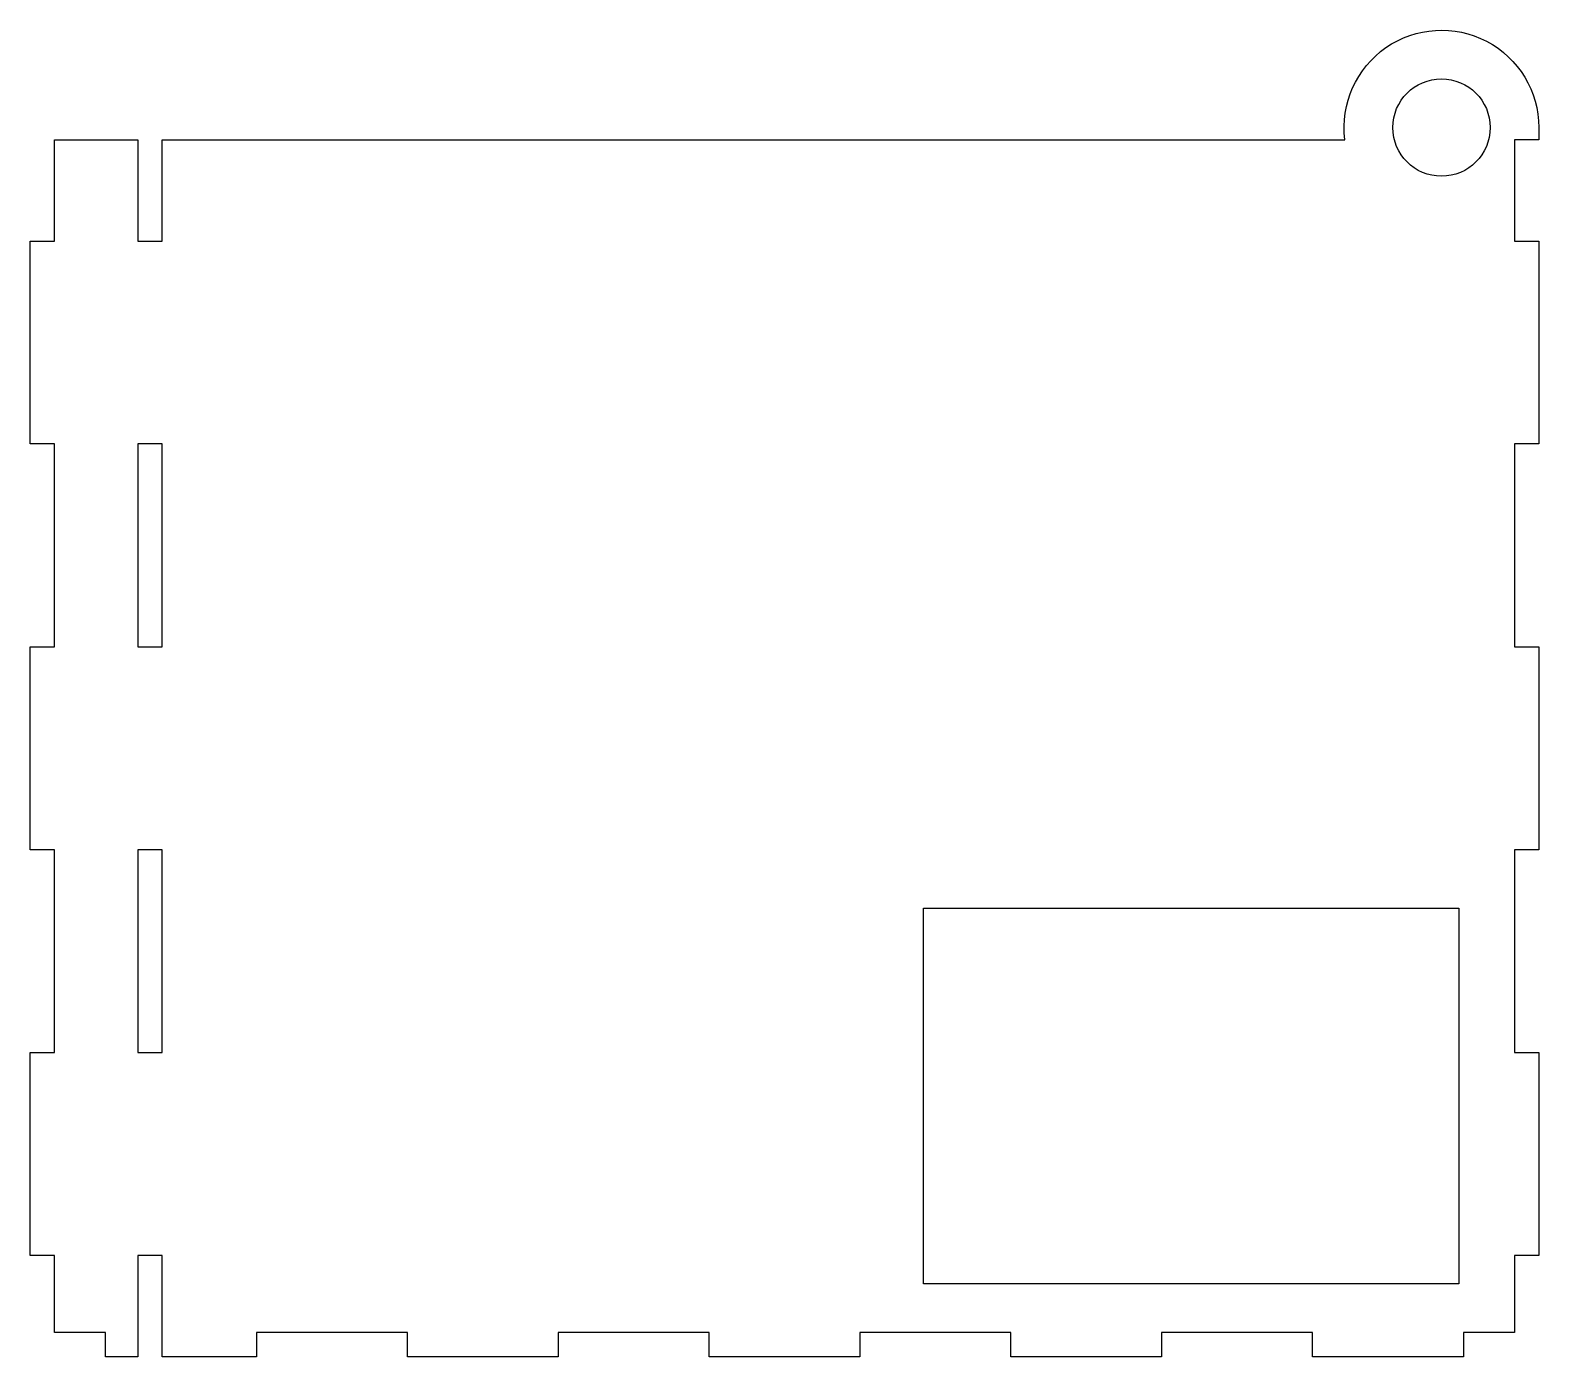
# Model space of a CAD drawing. Header units: millimetres. Extents: x -108 to 108, y 0 to 191.
import ezdxf

# ---------------------------------------------------------------- set-up
doc = ezdxf.new("R2010")
doc.units = ezdxf.units.MM
doc.layers.get('0').update_dxf_attribs({"linetype": 'CONTINUOUS'})

msp = doc.modelspace()

# ---------------------------------------------------------------- linework, layer by layer
for p, q in [((20, 64.5), (97, 64.5)), ((20, 10.5), (20, 64.5)), ((97, 64.5), (97, 10.5)), ((97, 10.5), (20, 10.5))]:
    msp.add_line(p, q)
msp.add_lwpolyline([(-97.65, 3.5), (-105, 3.5), (-105, 14.58), (-108.5, 14.58), (-108.5, 43.75), (-105, 43.75), (-105, 72.92), (-108.5, 72.92), (-108.5, 102.08), (-105, 102.08), (-105, 131.25), (-108.5, 131.25), (-108.5, 160.42), (-105, 160.42), (-105, 175), (-93, 175), (-93, 160.42), (-89.5, 160.42), (-89.5, 175), (80.61, 175, -1.064713), (108.5, 176.75), (108.5, 175), (105, 175), (105, 160.42), (108.5, 160.42), (108.5, 131.25), (105, 131.25), (105, 102.08), (108.5, 102.08), (108.5, 72.92), (105, 72.92), (105, 43.75), (108.5, 43.75), (108.5, 14.58), (105, 14.58), (105, 3.5), (97.65, 3.5), (97.65, 0), (75.95, 0), (75.95, 3.5), (54.25, 3.5), (54.25, 0), (32.55, 0), (32.55, 3.5), (10.85, 3.5), (10.85, 0), (-10.85, 0), (-10.85, 3.5), (-32.55, 3.5), (-32.55, 0), (-54.25, 0), (-54.25, 3.5), (-75.95, 3.5), (-75.95, 0), (-89.5, 0), (-89.5, 14.58), (-93, 14.58), (-93, 0), (-97.65, 0)], format="xyb", close=True)
for points in [[(-93, 131.25), (-93, 102.08), (-89.5, 102.08), (-89.5, 131.25)], [(-93, 72.92), (-93, 43.75), (-89.5, 43.75), (-89.5, 72.92)]]:
    msp.add_lwpolyline(points, close=True)
msp.add_circle((94.5, 176.75), 7)

doc.saveas('drawing.dxf')
